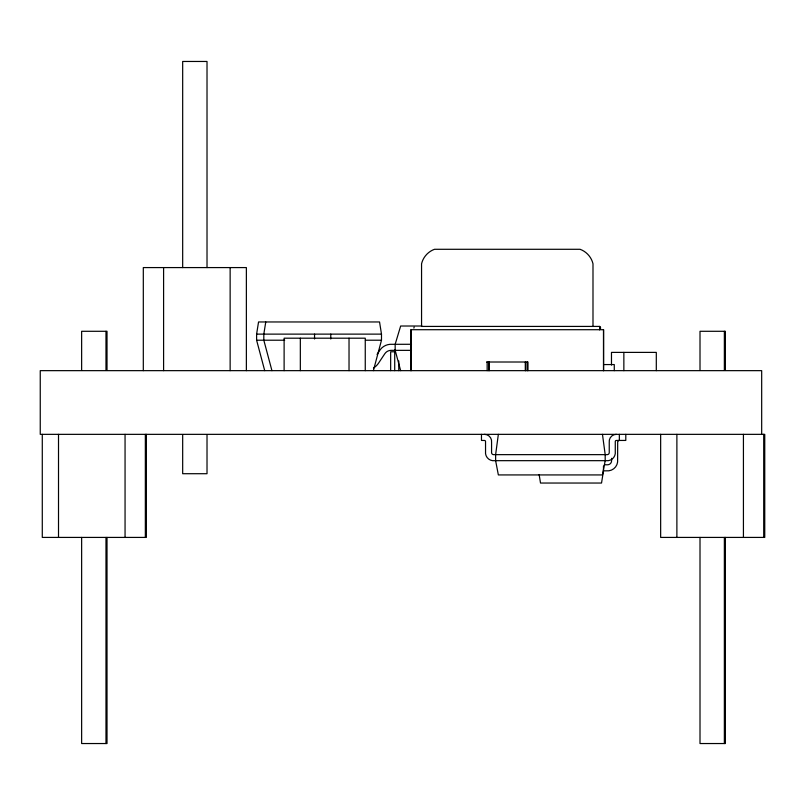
<?xml version="1.0" encoding="UTF-8"?>
<svg xmlns="http://www.w3.org/2000/svg" width="805" height="805" viewBox="0 0 805 805"><rect width="100%" height="100%" fill="white"/><g stroke="black" fill="none" stroke-linecap="round" stroke-linejoin="round"><path stroke-width="1.21" d="M413.881 328.068L414.142 327.102M498.355 434.348L495.628 454.644L495.628 460.722L498.355 474.93L602.462 474.93L605.189 460.722L605.189 454.644L602.462 434.348M264.714 370.652L256.604 340.213L256.604 334.125L258.546 321.96L379.547 321.96L381.49 334.125L381.49 340.213L373.379 370.652M265.761 321.96L263.819 334.125L263.819 340.213L271.939 370.652M603.478 466.004L603.478 470.875L601.536 483.04L540.507 483.04L539.139 474.517M377.052 354.401L380.393 349.461A13.665 13.665 0 0 1 389.992 344.319L411.506 344.278M618.894 440.436L617.687 441.653L617.606 462.05A10.153 10.153 0 0 1 608.862 470.794L603.478 470.875M421.921 326.015L400.659 326.015L395.164 344.278L395.164 350.356L400.659 370.652M599.695 326.417L421.558 326.417L421.558 263.809C423.078 257.187 428.119 251.563 434.519 249.288L580.043 249.288C586.432 251.563 591.484 257.187 592.993 263.809L592.993 326.417M256.604 334.125L381.49 334.125M256.604 340.213L284.698 340.213M365.41 340.213L381.49 340.213M411.506 350.356L391.109 350.356A7.577 7.577 0 0 0 384.8 353.737L378.622 363.025A17.589 17.589 0 0 1 373.49 368.076M394.712 351.785L390.656 351.785L390.656 370.652M486.582 362.009L527.979 362.009L527.979 370.652M603.851 364.564L614.275 364.564L614.275 370.652M604.495 464.787L607.534 464.787A4.055 4.055 0 0 0 611.599 460.722L611.599 458.317M763.714 434.348L763.714 537.418M761.681 434.348L761.681 370.652L40.25 370.652L40.25 434.348L764.75 434.348L764.75 537.418L660.653 537.418L660.653 434.348M743.428 434.348L743.428 537.418M725.396 370.25L725.396 331.288L700.008 331.288L700.008 370.25M725.396 537.418L725.396 743.538L700.008 743.538L700.008 537.418M724.359 331.288L724.359 370.25M724.359 537.418L724.359 743.538M676.884 434.348L676.884 537.418M656.306 370.652L656.306 352.389L611.478 352.389L611.478 365.068M625.797 434.348L625.797 440.436L616.197 440.466A1.067 1.067 0 0 0 615.282 441.502L615.272 453.668A8.131 8.131 0 0 1 608.278 460.671L492.539 460.671A8.131 8.131 0 0 1 485.546 453.668L485.536 441.502A1.067 1.067 0 0 0 484.62 440.466L481.471 440.436L481.471 434.348M623.855 352.389L623.855 370.652M619.347 434.348L619.347 440.436M603.599 370.652L603.599 329.708L410.952 329.708L410.952 370.652M603.488 329.708L603.488 370.652M527.396 362.009L527.396 370.652M525.776 362.009L525.776 370.652M525.293 362.009L525.293 370.652M489.259 362.009L489.259 370.652M488.776 362.009L488.776 370.652M487.156 362.009L487.156 370.652M411.073 329.708L411.073 370.652M398.777 360.962L398.777 370.652M394.712 349.833L394.712 370.652M365.259 370.652L365.259 338.191L284.115 338.191L284.115 370.652M349.028 338.191L349.028 370.652M330.775 334.125L330.775 338.996M314.544 334.125L314.544 338.996M300.335 338.191L300.335 370.652M246.37 370.652L246.37 267.582L143.31 267.582L143.31 370.652M230.139 267.582L230.139 370.652M207.016 267.582L207.016 61.462L182.675 61.462L182.675 267.582M207.016 434.75L207.016 473.712L182.675 473.712L182.675 434.75M163.596 267.582L163.596 370.652M146.379 434.348L146.379 537.418L42.283 537.418L42.283 434.348M145.343 434.348L145.343 537.418M125.057 434.348L125.057 537.418M107.015 370.25L107.015 331.288L81.637 331.288L81.637 370.25M107.015 537.418L107.015 743.538L81.637 743.538L81.637 537.418M105.978 331.288L105.978 370.25M105.978 537.418L105.978 743.538M58.513 434.348L58.513 537.418M484.469 434.348A7.165 7.165 0 0 1 491.573 442.468L491.573 452.611A2.033 2.033 0 0 0 493.606 454.644L607.212 454.644A2.033 2.033 0 0 0 609.244 452.611L609.244 442.468A7.165 7.165 0 0 1 616.348 434.348M599.624 329.708L599.624 326.417A1.862 1.862 0 0 1 599.614 329.698"/></g></svg>
